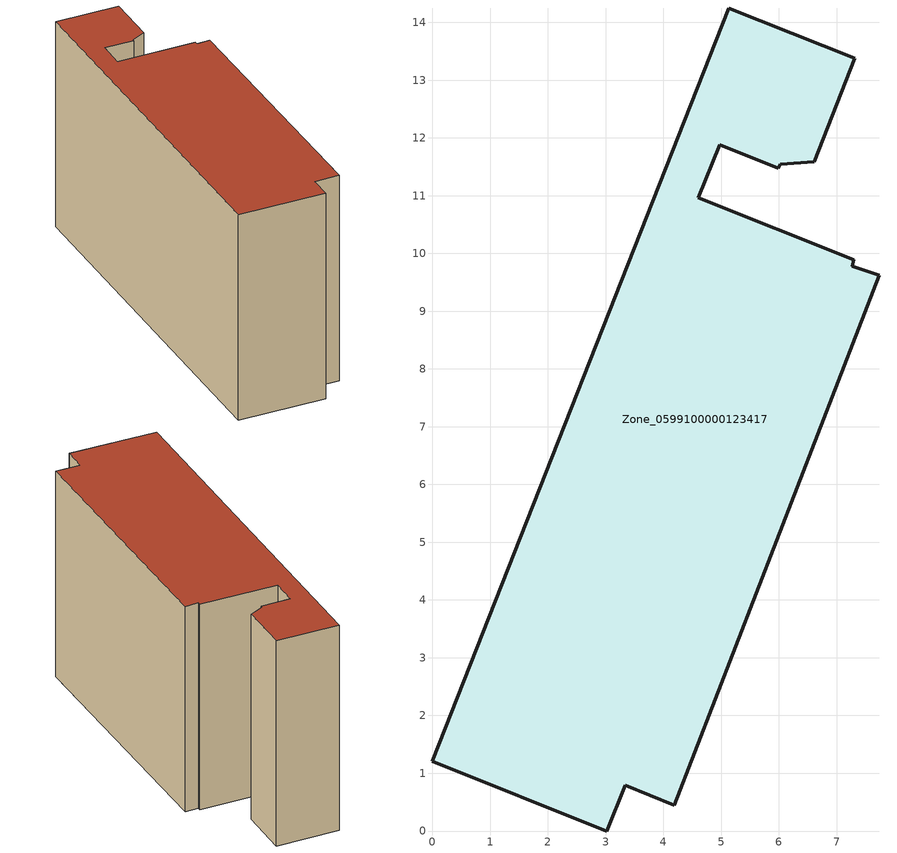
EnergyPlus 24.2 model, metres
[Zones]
Zone_0599100000123417
 floor ground (C_G): 7.27,9.78 7.74,9.62 4.19,0.45 3.34,0.79 3.02,0 0,1.21 5.13,14.25 7.32,13.38 6.61,11.59 6.03,11.55 5.99,11.48 4.98,11.88 4.61,10.96 7.3,9.89 z7.19
 wall outside (C_F): 5.13,14.25 0,1.21 3.02,0 3.34,0.79 4.19,0.45 7.74,9.62 7.27,9.78 7.3,9.89 4.61,10.96 4.98,11.88 5.99,11.48 6.03,11.55 6.61,11.59 7.32,13.38 5.13,14.25 z7.19:15.22
 roof outside (C_R): 7.3,9.89 4.61,10.96 4.98,11.88 5.99,11.48 6.03,11.55 6.61,11.59 7.32,13.38 5.13,14.25 0,1.21 3.02,0 3.34,0.79 4.19,0.45 7.74,9.62 7.27,9.78 z15.22
[BUILDING]
Pand.0599100000123417: North Axis=0; Terrain=City; Loads Convergence Tolerance Value=0.04; Temperature Convergence Tolerance Value=0.4; Solar Distribution=FullExterior; Maximum Number of Warmup Days=25; Minimum Number of Warmup Days=1
[Site:Location]
Rotterdam.The.Hague.AP_ZH_NLD Design_Conditions: Latitude=51.96; Longitude=4.45; Time Zone=1; Elevation=-4.5
[SITE:GROUNDTEMPERATURE:BUILDINGSURFACE]
18, 18, 18, 18, 18, 18, 18, 18, 18, 18, 18, 18
[MATERIAL] Thermal Absorptance=0.9; Solar Absorptance=0.7; Visible Absorptance=0.7
Name | Roughness | Thickness | Conductivity | Density | Specific Heat
G.TI.1975-1991 | MediumSmooth | 0.15 | 0.288461 | 540 | 1210
F.TI.1975-1991 | Rough | 0.3 | 0.230769 | 1920 | 840
R.TI.1975-1991 | MediumRough | 0.2 | 0.153846 | 1500 | 1000
[CONSTRUCTION]
C_G: G.TI.1975-1991
C_F: F.TI.1975-1991
C_R: R.TI.1975-1991
[ZONE]
Zone_0599100000123417: Type=1; Multiplier=1; Ceiling Height=Autocalculate; Volume=Autocalculate; Floor Area=autocalculate; Part of Total Floor Area=Yes
[ZONEINFILTRATION:DESIGNFLOWRATE]
Infil_Zone_0599100000123417: Zone or ZoneList or Space or SpaceList=Zone_0599100000123417; Schedule=AlwaysOn; Design Flow Rate Calculation Method=Flow/Area; Flow Rate per Floor Area=0.003; Constant Term Coefficient=1; Temperature Term Coefficient=0; Velocity Term Coefficient=0; Velocity Squared Term Coefficient=0
[HVACTEMPLATE:ZONE:IDEALLOADSAIRSYSTEM]
Zone_0599100000123417: Maximum Heating Supply Air Temperature=50; Minimum Cooling Supply Air Temperature=13; Maximum Heating Supply Air Humidity Ratio=0.0156; Minimum Cooling Supply Air Humidity Ratio=0.0077; Heating Limit=NoLimit; Cooling Limit=NoLimit; Dehumidification Control Type=ConstantSensibleHeatRatio; Cooling Sensible Heat Ratio=0.7; Dehumidification Setpoint=60; Humidification Control Type=None; Humidification Setpoint=30; Outdoor Air Method=None; Outdoor Air Flow Rate per Person=0.00944; Outdoor Air Flow Rate per Zone Floor Area=0; Outdoor Air Flow Rate per Zone=0; Demand Controlled Ventilation Type=None; Outdoor Air Economizer Type=NoEconomizer; Heat Recovery Type=None; Sensible Heat Recovery Effectiveness=0.7; Latent Heat Recovery Effectiveness=0.65
[ZONECONTROL:THERMOSTAT]
ThermostatControl_Zone_0599100000123417: Zone or ZoneList=Zone_0599100000123417; Control Type Schedule=DualSetpointControlType; Control 1=Thermostat_Zone_0599100000123417; Temperature Difference Between Cutout And Setpoint=0
[THERMOSTATSETPOINT:DUALSETPOINT]
Thermostat_Zone_0599100000123417: Heating Setpoint Temperature Schedule=HeatingSetpoint_Zone_0599100000123417; Cooling Setpoint Temperature Schedule=CoolingSetpoint_Zone_0599100000123417
[SCHEDULE:COMPACT]
HeatingSetpoint_Zone_0599100000123417: Through: 12/31, For: AllDays, Until: 24:00, 21
CoolingSetpoint_Zone_0599100000123417: Through: 12/31, For: AllDays, Until: 24:00, 24
DualSetpointControlType: Through: 12/31, For: AllDays, Until: 24:00, 4
AlwaysOn: Through: 12/31, For: AllDays, Until: 24:00, 1
